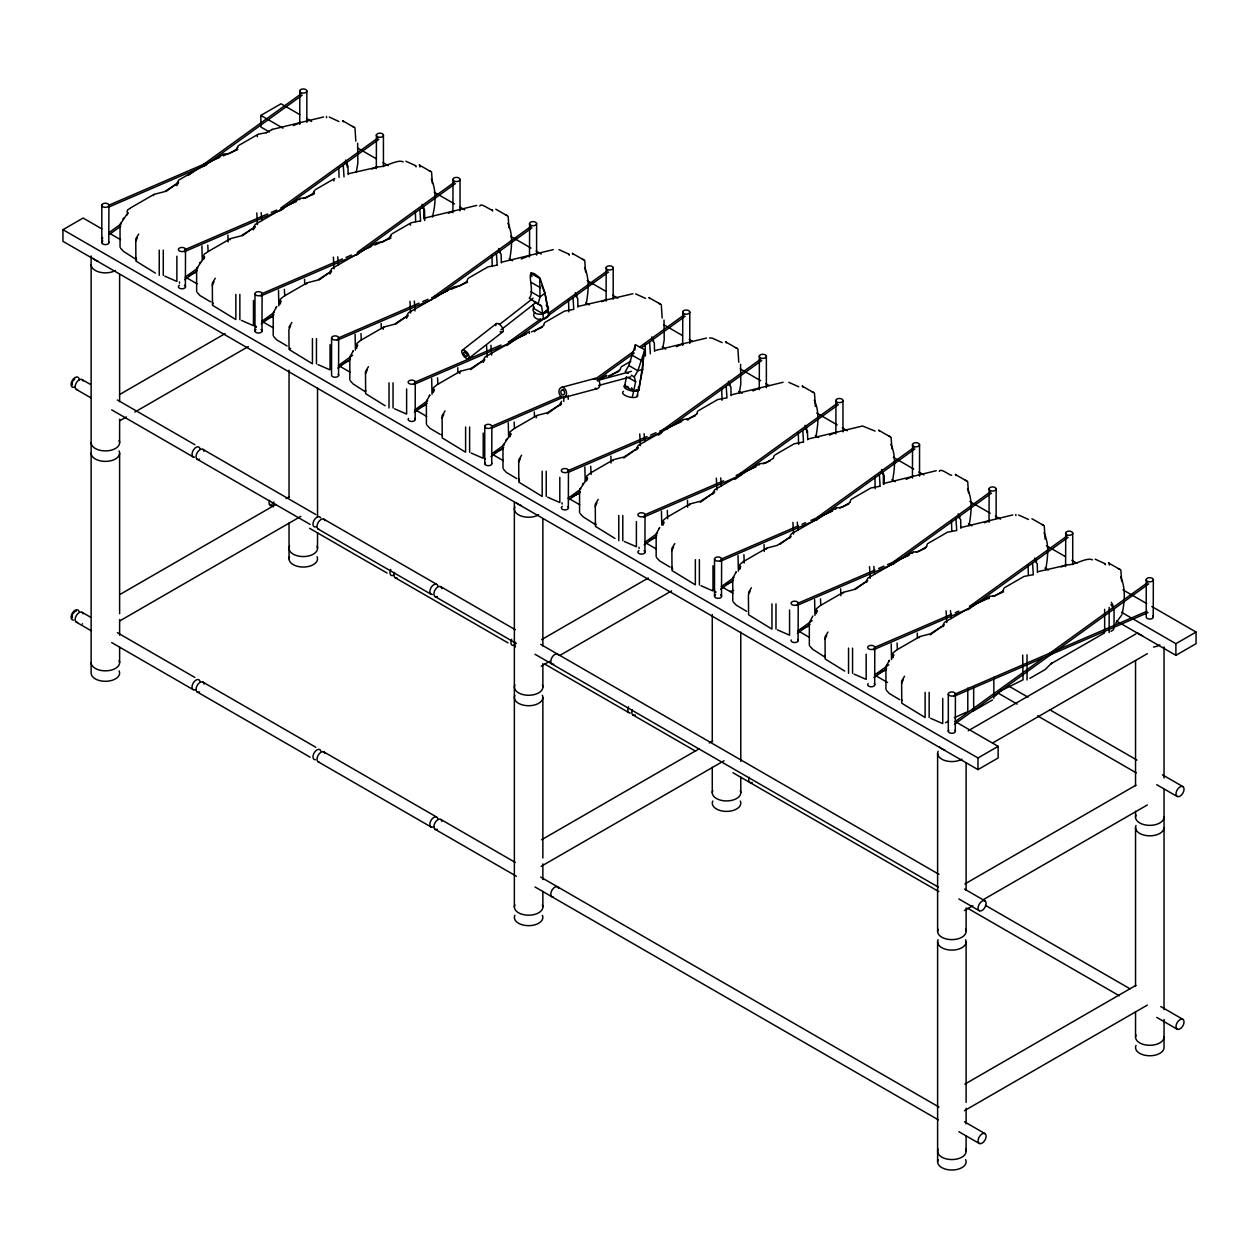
<?xml version="1.0" encoding="UTF-8"?>
<svg xmlns="http://www.w3.org/2000/svg" width="1259" height="1259" viewBox="0 0 1259 1259"><rect width="100%" height="100%" fill="white"/><g stroke="black" fill="none" stroke-linecap="round" stroke-linejoin="round"><path stroke-width="1.5" d="M639.005 390.007L644.797 349.829L635.433 344.698L628.808 365.535L625.251 371.704L628.272 373.435M541.779 285.478L544.958 293.127L547.775 309.887L542.818 313.759L541.512 306.031L529.236 298.226C536.57 290.908 521.399 261.258 540.095 278.223L544.958 293.127L548.247 309.856M530.731 273.25L539.765 278.475L540.001 296.998L538.285 303.45M637.085 396.27L642.719 369.454L643.302 358.972M176.874 256.238L176.874 281.434L164.787 276.162M253.452 300.46L253.452 325.656L241.382 320.384M330.047 344.667L330.047 369.878L317.96 364.606M406.626 388.889L406.626 414.085L394.555 408.829M483.22 433.112L483.22 458.307L471.134 453.035M559.814 477.318L559.814 502.53L547.728 497.258M636.393 521.541L636.393 546.736L624.322 541.48M712.987 565.763L712.987 590.959L700.901 585.687M789.566 609.97L789.566 635.181L777.495 629.909M866.161 654.192L866.161 679.404L854.074 674.132M942.739 698.415L942.739 723.61L930.669 718.338M529.236 333.415L529.331 332.313M988.771 598.717L989.543 596.341L944.565 622.308L942.897 625.204M383.129 329.323L383.507 327.403M459.724 373.545L460.086 371.625M536.303 417.768L536.68 415.848M257.261 136.696L257.355 135.594M333.84 180.918L333.95 179.817M410.434 225.141L410.528 224.023M993.839 698.273L993.839 677.248M237.384 148.169L238.077 146.06M313.963 192.391L314.656 190.282M390.558 236.613L391.25 234.504M467.136 280.82L467.844 278.727M543.731 325.042L544.423 322.933M620.309 369.265L621.017 367.156M696.904 413.487L697.596 411.378M773.498 457.694L774.191 455.585M850.077 501.916L850.785 499.807M926.671 546.138L927.364 544.03M1003.25 590.345L1003.958 588.252M288.925 327.309L291.868 322.509M748.444 592.627L751.387 587.811M135.689 241.272L137.42 237.542M212.283 285.494L213.999 281.764M365.456 373.923L367.172 370.193M442.051 418.145L443.766 414.416M518.629 462.352L520.345 458.622M595.224 506.574L596.939 502.845M671.802 550.797L673.534 547.067M824.991 639.226L826.707 635.496M901.57 683.448L903.285 679.718M120.046 226.195L120.046 247.22M196.624 270.417L196.624 291.443M273.219 314.64L273.219 335.665M349.813 358.846L349.813 379.888M426.392 403.069L426.392 424.094M502.986 447.291L502.986 468.317M579.565 491.498L579.565 512.539M634.866 350.096L635.433 344.698M656.159 535.72L656.159 556.746M732.754 579.943L732.754 600.968M809.332 624.165L809.332 645.19M885.927 668.372L885.927 689.397M119.998 225.471L120.77 223.205M196.577 269.694L197.364 267.427M885.88 667.648L886.651 665.381M177.015 183.027L178.684 180.131L223.661 154.165L222.969 155.439M176.748 185.624L178.416 182.697M253.594 227.25L255.278 224.354L300.24 198.387L299.563 199.662M253.327 229.846L255.01 226.919M330.188 271.456L331.857 268.576L376.834 242.609L376.158 243.884M329.921 274.069L331.589 271.141M406.783 315.679L408.451 312.783L453.004 287.288M406.515 318.275L408.184 315.364M483.362 359.901L485.03 357.005L529.583 331.51M483.094 362.498L484.762 359.57M559.956 404.108L561.624 401.228M636.535 448.33L638.203 445.434L683.181 419.467L682.504 420.742M713.129 492.552L714.797 489.657L759.775 463.69L759.083 464.964M789.723 536.759L791.392 533.879L836.354 507.912L835.677 509.187M866.302 580.981L867.97 578.086L912.948 552.134L912.271 553.409M127.222 214.896L128.025 212.645L120.187 224.291M203.816 259.118L204.603 256.867L196.782 268.497M280.395 303.34L281.198 301.074M433.568 391.769L434.371 389.519M510.163 435.992L510.965 433.726L503.128 445.371L503.71 444.301M586.757 480.214L587.544 477.948L579.722 489.594L580.305 488.508M663.336 524.421L664.138 522.17M739.93 568.643L740.717 566.393M816.509 612.865L817.311 610.599M893.103 657.072L893.89 654.822M356.344 171.869L357.855 163.04L357.65 143.227M509.517 260.298C511.705 248.149 513.326 234.819 507.944 223.268M586.096 304.521C588.299 292.371 589.904 279.026 584.538 267.49M662.69 348.743L664.217 339.899L664.012 320.085M739.285 392.965L740.796 384.121L740.591 364.307M815.863 437.172C818.067 425.023 819.672 411.693 814.305 400.142M892.458 481.394C894.645 469.229 896.266 455.9 890.884 444.364M969.037 525.617C971.24 513.452 972.845 500.122 967.479 488.571M1045.631 569.823C1047.818 557.674 1049.439 544.344 1044.057 532.793M1122.21 614.046C1124.413 601.896 1126.034 588.551 1120.652 577.015M126.923 211.953L127.726 209.781L129.913 208.506M203.502 256.159L204.304 254.003L206.507 252.729M713.412 589.747L712.909 589.857M626.557 376.567L624.637 385.994L633.718 390.998L638.533 389.912L633.67 391.219L635.606 381.776L634.3 376.929L637.857 370.76L644.797 349.829M101.806 205.296L101.932 204.761A3.557 2.062 0 0 1 104.45 203.313L105.363 203.234A3.557 2.062 0 0 1 108.919 205.296L108.793 243.066A3.557 2.062 0 0 1 106.291 244.514L105.363 244.592A3.557 2.062 0 0 1 101.806 242.531L101.806 205.296A3.557 2.062 0 0 0 105.363 207.342L106.291 207.279A3.557 2.062 0 0 0 108.793 205.831L108.919 205.296M101.806 242.531L101.932 241.996A3.557 2.062 0 0 1 102.845 241.083M185.514 249.518L185.388 250.037A3.557 2.062 0 0 1 182.87 251.501L181.957 251.564A3.557 2.062 0 0 1 178.4 249.518L178.51 248.983A3.557 2.062 0 0 1 181.028 247.535L181.957 247.456A3.557 2.062 0 0 1 185.514 249.518L185.388 287.272A3.557 2.062 0 0 1 182.87 288.736L181.957 288.799A3.557 2.062 0 0 1 178.4 286.753L178.51 286.218A3.557 2.062 0 0 1 179.439 285.289M299.721 124.342L299.847 90.491A3.557 2.062 0 0 1 302.365 89.043L303.277 88.98A3.557 2.062 0 0 1 306.834 91.026L306.834 122.391M254.979 293.725L255.105 293.205A3.557 2.062 0 0 1 257.623 291.742L258.536 291.679A3.557 2.062 0 0 1 262.092 293.725L261.982 331.495A3.557 2.062 0 0 1 259.464 332.943L258.536 333.021A3.557 2.062 0 0 1 254.979 330.96L254.979 293.725A3.557 2.062 0 0 0 258.536 295.786L259.464 295.708A3.557 2.062 0 0 0 261.982 294.26L262.092 293.725M306.834 91.026L306.724 91.561A3.557 2.062 0 0 1 304.206 93.009L303.277 93.087A3.557 2.062 0 0 1 299.721 91.026M254.979 330.96L255.105 330.44A3.557 2.062 0 0 1 256.018 329.512M376.315 168.564L376.441 134.713A3.557 2.062 0 0 1 378.959 133.265L379.872 133.186A3.557 2.062 0 0 1 383.428 135.248L383.428 166.597M331.573 337.947L331.699 337.412A3.557 2.062 0 0 1 334.202 335.964L335.13 335.885A3.557 2.062 0 0 1 338.687 337.947L338.561 375.717A3.557 2.062 0 0 1 336.043 377.165L335.13 377.244A3.557 2.062 0 0 1 331.573 375.182L331.573 337.947A3.557 2.062 0 0 0 335.13 340.009L336.043 339.93A3.557 2.062 0 0 0 338.561 338.482L338.687 337.947M383.428 135.248L383.303 135.783A3.557 2.062 0 0 1 380.8 137.231L379.872 137.294A3.557 2.062 0 0 1 376.315 135.248M452.91 212.771L453.02 178.935A3.557 2.062 0 0 1 455.538 177.472L456.466 177.409A3.557 2.062 0 0 1 460.023 179.455L460.023 210.82M460.023 179.455L459.897 179.99A3.557 2.062 0 0 1 457.379 181.453L456.466 181.516A3.557 2.062 0 0 1 452.91 179.455M415.281 382.169L415.155 382.689A3.557 2.062 0 0 1 412.637 384.152L411.724 384.215A3.557 2.062 0 0 1 408.152 382.169L408.278 381.634A3.557 2.062 0 0 1 410.796 380.187L411.724 380.108A3.557 2.062 0 0 1 415.281 382.169L415.155 419.939A3.557 2.062 0 0 1 412.637 421.387L411.724 421.45A3.557 2.062 0 0 1 408.152 419.404L408.278 418.869A3.557 2.062 0 0 1 408.64 418.381M529.488 256.993L529.614 223.142A3.557 2.062 0 0 1 532.132 221.694L533.045 221.631A3.557 2.062 0 0 1 536.602 223.677L536.602 255.042M484.746 426.376L484.872 425.857A3.557 2.062 0 0 1 487.39 424.393L488.303 424.33A3.557 2.062 0 0 1 491.86 426.376L491.734 464.146A3.557 2.062 0 0 1 489.232 465.61L488.303 465.673A3.557 2.062 0 0 1 484.746 463.627L484.746 426.376A3.557 2.062 0 0 0 488.303 428.438L489.232 428.359A3.557 2.062 0 0 0 491.734 426.911L491.86 426.376M536.602 223.677L536.491 224.212A3.557 2.062 0 0 1 533.973 225.66L533.045 225.739A3.557 2.062 0 0 1 529.488 223.677M484.746 463.627L484.872 463.092A3.557 2.062 0 0 1 485.219 462.588M606.083 301.216L606.193 267.364A3.557 2.062 0 0 1 608.711 265.917L609.639 265.838A3.557 2.062 0 0 1 613.196 267.899L613.196 299.249M613.196 267.899L613.07 268.435A3.557 2.062 0 0 1 610.552 269.882L609.639 269.945A3.557 2.062 0 0 1 606.083 267.899M568.454 470.598L568.328 471.134A3.557 2.062 0 0 1 565.81 472.581L564.898 472.66A3.557 2.062 0 0 1 561.341 470.598L561.451 470.063A3.557 2.062 0 0 1 563.969 468.616L564.898 468.553A3.557 2.062 0 0 1 568.454 470.598L568.328 508.368A3.557 2.062 0 0 1 565.81 509.816L564.898 509.895A3.557 2.062 0 0 1 561.341 507.833L561.451 507.298A3.557 2.062 0 0 1 562.38 506.386M682.661 345.438L682.787 311.587A3.557 2.062 0 0 1 685.305 310.123L686.218 310.06A3.557 2.062 0 0 1 689.775 312.122L689.775 343.471M689.775 312.122L689.664 312.641A3.557 2.062 0 0 1 687.146 314.105L686.218 314.168A3.557 2.062 0 0 1 682.661 312.122M645.033 514.821L644.923 515.356A3.557 2.062 0 0 1 642.405 516.804L641.476 516.867A3.557 2.062 0 0 1 637.92 514.821L638.045 514.286A3.557 2.062 0 0 1 640.563 512.838L641.476 512.759A3.557 2.062 0 0 1 645.033 514.821L644.923 552.591A3.557 2.062 0 0 1 642.405 554.039L641.476 554.102A3.557 2.062 0 0 1 637.92 552.056L638.045 551.521A3.557 2.062 0 0 1 638.958 550.608M759.256 389.645L759.382 355.793A3.557 2.062 0 0 1 761.884 354.346L762.812 354.283A3.557 2.062 0 0 1 766.369 356.328L766.369 387.693M714.514 559.043L714.64 558.508A3.557 2.062 0 0 1 717.142 557.045L718.071 556.982A3.557 2.062 0 0 1 721.627 559.043L721.501 596.797A3.557 2.062 0 0 1 718.983 598.261L718.071 598.324A3.557 2.062 0 0 1 714.514 596.278L714.514 559.043A3.557 2.062 0 0 0 718.071 561.089L718.983 561.026A3.557 2.062 0 0 0 721.501 559.563L721.627 559.043M766.369 356.328L766.243 356.864A3.557 2.062 0 0 1 763.741 358.311L762.812 358.39A3.557 2.062 0 0 1 759.256 356.328M714.514 596.278L714.64 595.743A3.557 2.062 0 0 1 715.553 594.815M835.85 433.867L835.96 400.016A3.557 2.062 0 0 1 838.478 398.568L839.407 398.489A3.557 2.062 0 0 1 842.963 400.551L842.963 431.9M842.963 400.551L842.838 401.086A3.557 2.062 0 0 1 840.32 402.534L839.407 402.597A3.557 2.062 0 0 1 835.85 400.551M798.222 603.25L798.096 603.785A3.557 2.062 0 0 1 795.578 605.233L794.649 605.311A3.557 2.062 0 0 1 791.093 603.25L791.219 602.715A3.557 2.062 0 0 1 793.737 601.267L794.649 601.204A3.557 2.062 0 0 1 798.222 603.25L798.096 641.02A3.557 2.062 0 0 1 795.578 642.468L794.649 642.546A3.557 2.062 0 0 1 791.093 640.485L791.219 639.965M912.429 478.09L912.555 444.238A3.557 2.062 0 0 1 915.073 442.79L915.985 442.712A3.557 2.062 0 0 1 919.542 444.773L919.542 476.122M919.542 444.773L919.432 445.293A3.557 2.062 0 0 1 916.914 446.756L915.985 446.819A3.557 2.062 0 0 1 912.429 444.773M874.8 647.472L874.675 648.007A3.557 2.062 0 0 1 872.172 649.455L871.244 649.518A3.557 2.062 0 0 1 867.687 647.472L867.813 646.937A3.557 2.062 0 0 1 870.331 645.489L871.244 645.411A3.557 2.062 0 0 1 874.8 647.472L874.675 685.242A3.557 2.062 0 0 1 872.172 686.69L871.244 686.769A3.557 2.062 0 0 1 867.687 684.707L867.813 684.172A3.557 2.062 0 0 1 868.159 683.684M989.023 522.296L989.133 488.461A3.557 2.062 0 0 1 991.651 486.997L992.58 486.934A3.557 2.062 0 0 1 996.137 488.98L996.137 518.378M948.31 694.024L948.42 693.489A3.557 2.062 0 0 1 950.938 692.025L951.867 691.962A3.557 2.062 0 0 1 955.424 694.024L955.298 731.778A3.557 2.062 0 0 1 952.78 733.242L951.867 733.305A3.557 2.062 0 0 1 948.31 731.259L948.31 694.024A3.557 2.062 0 0 0 951.867 696.07L952.78 696.007A3.557 2.062 0 0 0 955.298 694.543L955.424 694.024M996.137 488.98L996.011 489.515A3.557 2.062 0 0 1 993.493 490.963L992.58 491.041A3.557 2.062 0 0 1 989.023 488.98M948.31 731.259L948.42 730.724A3.557 2.062 0 0 1 948.782 730.22M1065.602 566.519L1065.728 532.667A3.557 2.062 0 0 1 1068.246 531.219L1069.159 531.156A3.557 2.062 0 0 1 1072.715 533.202L1072.715 564.567M1072.715 533.202L1072.605 533.737A3.557 2.062 0 0 1 1070.087 535.185L1069.159 535.264A3.557 2.062 0 0 1 1065.602 533.202M1146.225 579.754L1146.351 579.219A3.557 2.062 0 0 1 1148.869 577.771L1149.782 577.692A3.557 2.062 0 0 1 1153.338 579.754L1153.213 617.524A3.557 2.062 0 0 1 1150.71 618.972L1149.782 619.035A3.557 2.062 0 0 1 1146.225 616.989L1146.225 579.754A3.557 2.062 0 0 0 1149.782 581.8L1150.71 581.737A3.557 2.062 0 0 0 1153.213 580.273L1153.338 579.754M632.27 397.356L633.718 390.998L631.609 387.835M163.277 250.148L163.277 275.359M239.855 294.37L239.855 319.581M316.45 338.592L316.45 363.788M393.044 382.815L393.044 408.01M469.623 427.021L469.623 452.233M546.217 471.244L546.217 496.439M622.796 515.466L622.796 540.662M699.39 559.673L699.39 584.884M775.985 603.895L775.985 629.091M852.563 648.117L852.563 673.313M929.158 692.34L929.158 717.536M159.248 250.148L159.248 275.343M235.842 294.37L235.842 319.566L212.472 305.26L212.33 283.102L215.273 278.286M312.437 338.592L312.437 363.788L289.066 349.483L288.862 329.701L290.593 325.971M389.015 382.799L389.015 408.01M465.61 427.021L465.61 452.217L442.239 437.912L442.098 415.753L445.041 410.938M542.188 471.244L542.188 496.439L518.834 482.134L518.692 459.96L521.619 455.16M618.783 515.45L618.783 540.662M695.361 559.673L695.361 584.868L672.007 570.563L671.865 548.405L674.793 543.589M771.956 603.895L771.956 629.091L748.601 614.785L748.397 595.003L750.112 591.289M848.55 648.102L848.55 673.313M925.129 692.324L925.129 717.52L901.774 703.214L901.633 681.056L904.56 676.24M1104.647 632.569L1104.647 609.293M534.666 331.778L534.918 330.975M611.26 376L611.512 375.182M687.855 420.207L688.091 419.404M967.793 711.335L967.793 688.059M605.909 376.535L606.602 375.261L599.064 379.604M973.663 710.58L973.663 687.32M153.456 195.57L153.74 194.752M230.051 239.792L230.334 238.974M306.645 284.015L306.913 283.196M612.991 460.888L613.275 460.07M689.586 505.095L689.853 504.277M766.164 549.317L766.448 548.499M842.759 593.54L843.026 592.721M919.338 637.746L919.621 636.928M237.558 147.02L236.031 150.34L236.55 149.365M314.136 191.242L312.61 194.547L313.129 193.587M390.731 235.464L389.204 238.769L389.723 237.794M123.004 219.082L123.539 218.075M199.583 263.304L200.134 262.281M273.943 311.65L273.376 312.72L276.728 306.504L276.177 307.511M350.537 355.856L349.955 356.942L353.307 350.726L352.772 351.733M427.131 400.079L426.549 401.165L429.901 394.933L429.35 395.955M505.945 440.162L506.48 439.155M582.524 484.385L583.074 483.377M656.883 532.73L656.317 533.816L659.653 527.6L659.118 528.607M733.478 576.952L732.895 578.023L736.247 571.806L735.712 572.829M888.885 661.258L889.421 660.251L886.068 666.467M809.49 622.245L812.842 616.029M432.356 217.146C435.551 204.934 436.684 190.912 431.365 179.061M925.318 548.294L925.837 547.319M1001.896 592.517L1002.432 591.541M357.194 346.367L357.776 345.296M559.877 405.555L561.357 403.793M636.472 449.778L637.951 448.015M713.05 493.984L714.53 492.222M789.645 538.207L791.124 536.444M866.223 582.429L867.703 580.667M942.818 626.636L944.297 624.873M1115.757 623.205L1121.643 615.1M1027.029 679.986L1027.029 654.79M1109.148 632.585L1109.148 607.389M995.051 696.101L1001.597 690.184L1000.905 690.798L1023.032 679.813L1022.686 655.073M138.679 234.064L135.752 238.88L135.893 261.038L155.424 273.14M368.446 366.715L365.503 371.531L365.661 393.689L385.175 405.791M598.214 499.367L595.271 504.182L595.413 526.341L614.943 538.443M827.981 632.034L825.038 636.834L825.18 659.008L844.71 671.094M462.399 350.144L496.424 323.563M499.414 324.539L533.076 298.257M544.958 293.127L540.001 296.998L530.968 291.773M501.035 329.779L536.24 302.286M468.553 358.595A5.241 2.455 52 0 0 465.814 351.214A5.241 2.455 52 0 0 462.069 353.291A5.241 2.455 52 0 0 468.553 358.595L502.577 332.014M547.744 309.714L542.786 313.585L543.479 318.889M108.557 232.962L121.289 223.756M165.858 191.573L178.589 182.366M188.142 175.473L197.679 168.58M202.463 165.134L301.137 93.843M109.612 234.284L120.754 226.242M203.533 166.456L302.207 95.18M185.136 277.169L197.868 267.978M242.436 235.795L255.168 226.589M280.631 208.191L377.731 138.065M184.617 279.655L197.348 270.449M280.112 210.678L378.802 139.387M261.73 321.391L274.462 312.201M319.031 280.002L330.173 271.96M357.226 252.414L454.31 182.287M261.211 323.878L273.943 314.671M356.706 254.885L455.38 183.609M338.309 365.614L352.646 355.258M395.609 324.224L406.751 316.182M433.82 296.636L530.905 226.494M337.79 368.084L350.521 358.894M434.874 297.958L531.975 227.832M414.903 409.836L427.635 400.63M470.614 369.595L483.346 360.389M510.399 340.843L540.646 318.999M548.609 313.255L607.499 270.716M414.384 412.307L427.116 403.116M506.7 345.627L608.553 272.038M491.498 454.043L504.229 444.852M547.193 413.802L561.53 403.462M594.956 379.321L633.151 351.717M639.509 347.122L684.078 314.939M490.963 456.529L503.694 447.323M597.6 379.494L634.221 353.055M642.169 347.311L685.148 316.261M568.077 498.265L580.808 489.074M623.787 458.024L638.108 447.685M663.572 429.288L760.672 359.145M569.147 499.587L580.289 491.545M658.284 435.205L661.463 432.907M666.231 429.461L761.742 360.483M644.671 542.487L657.403 533.281M700.382 502.247L714.703 491.891M740.166 473.494L837.251 403.368M644.152 544.958L656.883 535.767M734.863 479.427L838.321 404.706M721.25 586.694L733.997 577.503M780.155 544.156L789.692 537.263M816.761 517.717L913.845 447.59M720.73 589.181L733.462 579.974M816.225 520.203L914.915 448.912M797.844 630.916L812.165 620.577M855.144 589.527L866.286 581.485M893.339 561.939L990.44 491.813M797.325 633.403L810.056 624.196M892.82 564.41L991.494 493.135M874.438 675.139L888.76 664.783M930.133 634.898L942.881 625.692M969.934 606.161L1067.018 536.019M873.903 677.61L886.635 668.419M967.809 609.781L1068.088 537.357M955.046 721.675L1042.594 658.441M1048.952 653.846L1147.641 582.571M954.527 724.161L1148.712 583.893M175.804 184.381L164.425 191.683L154.763 194.169M252.398 228.587L241.004 235.905L231.341 238.392M328.992 272.81L317.598 280.112L307.936 282.598M405.571 317.032L394.177 324.334L384.53 326.821M482.166 361.254L470.772 368.557L461.109 371.043M558.744 405.461L547.366 412.763L537.703 415.25M635.339 449.683L623.945 456.986L614.282 459.472M711.933 493.906L700.539 501.208L690.876 503.694M788.512 538.112L777.118 545.415L767.471 547.917M865.106 582.335L853.712 589.637L844.049 592.123M941.685 626.557L930.307 633.859L920.644 636.346M237.384 148.641L229.468 153.551L224.196 154.07M313.979 192.863L306.063 197.757L300.791 198.292M390.558 237.085L382.657 241.98L377.385 242.515M467.152 281.308L459.236 286.202L453.964 286.737M543.731 325.514L535.311 330.503M620.325 369.737L611.905 374.726M696.919 413.959L688.484 418.932M773.498 458.166L765.598 463.076L760.326 463.595M850.093 502.388L842.177 507.283L836.905 507.818M926.671 546.611L918.771 551.505L913.499 552.04M1003.266 590.833L995.35 595.727L990.078 596.247M945.556 722.776L948.452 720.998M955.612 721.785L998.135 746.335L998.135 757.965L977.975 769.595L62.95 241.319L62.95 229.673L83.11 218.043L101.806 228.839M269.379 131.959L260.865 127.049L260.865 115.419L281.025 103.773L299.736 114.569M130.495 207.955L154.18 194.279M238.911 145.367L258.126 134.272M207.074 252.178L230.775 238.502M315.49 189.59L334.721 178.479M283.668 296.384L307.353 282.708M392.084 233.796L411.3 222.701M120.077 394.256L225.078 333.635M119.621 420.852L126.388 416.934M134.855 412.055L248.338 346.54M360.263 340.607L383.948 326.931M468.663 278.019L487.894 266.924L496.534 265.24M436.842 384.829L460.542 371.153M545.257 322.241L564.488 311.13L573.113 309.462M120.077 594.405L275.894 504.45M286.045 498.58L289.444 496.628M119.621 621.002L300.838 516.363M513.436 429.036L537.121 415.36M621.852 366.448L630.806 361.27M590.015 473.258L613.715 459.582M698.43 410.67L717.661 399.575L726.286 397.907M571.665 497.321L580.131 492.426M666.609 517.48L690.294 503.805M775.025 454.892L794.24 443.782L802.88 442.114M541.622 639.603L648.322 577.991M541.165 666.184L549.632 661.305M559.799 655.435L671.582 590.896M743.203 561.703L766.888 548.011M851.603 499.099L870.835 488.004L879.474 486.336M819.782 605.909L843.483 592.234M928.198 543.321L947.429 532.227L956.053 530.558M541.622 839.737L699.138 748.806M709.305 742.936L712.688 740.984M896.377 650.132L920.061 636.456M1004.792 587.544L1024.008 576.449L1032.648 574.765M541.165 866.334L724.082 760.735M973.223 711.067L992.517 699.925M1029.878 678.349L1045.206 669.505L1051.627 663.163L1050.887 663.823L1104.3 633.025M968.265 730.724L1135.933 633.922M993.209 742.653L1147.342 653.673M62.95 229.673L977.975 757.965L998.135 746.335M1121.47 612.267L1175.89 643.695L1196.05 632.065L1196.05 643.695L1175.89 655.325L1116.371 620.97M964.882 883.96L1135.933 785.191M964.425 910.556L972.892 905.662M983.059 899.792L1147.342 804.942M964.882 1084.109L1135.933 985.341M964.425 1110.69L1147.342 1005.091M266.153 132.73L272.306 129.425M967.4 711.807L954.369 717.693M108.526 205.343L205.453 163.528M210.835 161.215L219.806 157.344M223.394 155.786L237.746 149.601M293.394 125.601L300.571 122.501M109.423 206.775L206.334 164.96M185.12 249.565L267.679 213.951M271.267 212.393L276.65 210.08M287.414 205.422L296.4 201.55M303.576 198.466L314.341 193.807M371.767 169.036L377.165 166.707M184.207 251.769L282.929 209.183M261.699 293.772L342.464 258.929M346.052 257.387L351.45 255.058M364.008 249.644L371.185 246.544M374.773 245.001L390.935 238.03M448.361 213.259L453.744 210.93M260.802 295.975L357.713 254.176M338.293 337.994L419.058 303.151M422.646 301.609L428.029 299.28M431.617 297.738L436.999 295.409M440.603 293.866L447.779 290.766M451.367 289.224L467.514 282.252M521.368 259.024L530.338 255.152M337.396 340.198L432.514 299.17M414.888 382.217L501.035 345.045M508.211 341.944L513.593 339.631M517.181 338.089L526.152 334.217M531.534 331.888L542.314 327.246M601.534 301.688L606.917 299.374M413.975 384.42L509.092 343.377M491.466 426.423L561.467 396.239M597.364 380.753L604.54 377.653M608.128 376.111L618.893 371.452M676.335 346.681L683.511 343.581M492.363 427.855L565.952 396.113M568.061 470.646L647.032 436.574M650.62 435.032L656.002 432.703M659.59 431.16L681.135 421.875M686.517 419.546L695.487 415.675M752.913 390.904L760.106 387.803M568.942 472.078L662.281 431.821M644.639 514.868L723.61 480.796M736.185 475.383L755.919 466.869M763.096 463.768L770.272 460.668M829.508 435.126L836.684 432.026M643.742 517.071L740.654 475.257M721.234 559.09L798.411 525.79M801.999 524.248L805.587 522.69M810.969 520.376L818.145 517.276M821.734 515.734L832.514 511.075M839.69 507.991L848.66 504.119M906.102 479.333L913.279 476.232M720.321 561.294L817.248 519.479M797.828 603.297L874.989 570.012M878.593 568.454L883.975 566.141M887.564 564.583L909.092 555.298M916.269 552.197L925.255 548.326M984.475 522.784L989.857 520.455M796.916 605.5L893.843 563.702M874.407 647.519L951.584 614.219M955.172 612.677L958.76 611.134M969.524 606.492L989.275 597.962M992.863 596.42L1003.628 591.777M1061.069 566.991L1066.452 564.677M873.51 649.723L970.421 607.908M955.03 694.071L1147.075 611.213M954.117 696.274L1147.956 612.645M188.488 275.516L196.357 272.259M265.067 319.739L272.935 316.481M341.661 363.945L349.53 360.688M418.256 408.168L426.109 404.91M494.834 452.39L502.703 449.133M573.002 495.952L579.297 493.339M649.581 540.174L655.876 537.562M726.175 584.381L732.47 581.784M801.196 629.248L809.049 625.991M877.775 673.471L885.644 670.213M1110.926 631.326L1113.208 630.019L1114.042 627.832L1114.042 609.214L1110.926 604.65M283.086 296.951L280.301 299.217L280.096 304.111M359.681 341.173L356.879 343.439L356.675 348.318M436.259 385.38L433.474 387.662L433.269 392.54M512.854 429.602L510.068 431.868L509.864 436.763M589.448 473.825L586.647 476.091L586.442 480.985M666.027 518.031L663.241 520.313L663.037 525.192M742.621 562.254L739.82 564.52L739.615 569.414M819.2 606.476L816.414 608.742L816.21 613.637M895.794 650.683L893.009 652.965L892.804 657.843M561.719 387.347L595.082 378.408M597.348 380.501L631.467 371.358M642.719 369.454L637.857 370.76L628.808 365.535M598.607 385.459L630.838 376.834M563.764 397.592A5.241 3.698 75 0 0 565.417 389.487A5.241 3.698 75 0 0 559.043 390.337A5.241 3.698 75 0 0 563.764 397.592L597.128 388.653M633.718 390.998L638.581 389.692M271.661 129.567L323.547 116.977M348.255 173.789L378.849 166.786C385.883 167.101 397.718 158.917 403.179 161.876M424.834 218.012L476.72 205.406M501.428 262.218L553.315 249.628M578.023 306.441L632.899 293.772M654.601 350.663L706.488 338.057M731.196 394.87L783.082 382.28M807.774 439.092L862.525 426.014L875.068 431.082M884.369 483.314L936.255 470.709M960.963 527.537L1012.834 514.931M1037.542 571.743L1068.136 564.756C1075.17 565.055 1087.005 556.871 1092.466 559.846M102.467 237.495L102.609 238.722M485.392 458.591L485.219 459.409M561.986 502.797L562.128 504.041M342.621 120.77L354.959 127.804L355.825 141.15M419.2 164.976L431.554 172.027L432.419 183.499M495.794 209.199L508.132 216.249L508.998 227.722M572.373 253.421L584.727 260.456L585.592 271.944M648.967 297.628L661.305 304.678L662.171 318.023M725.562 341.85L737.9 348.9L738.765 362.23M802.14 386.072L814.494 393.107L815.36 406.452M878.735 430.295L891.073 437.329L891.939 448.818M955.313 474.501L967.667 481.552L968.533 493.024M1031.908 518.724L1044.246 525.758L1045.112 539.104M1108.502 562.946L1120.84 569.981L1121.706 581.469M338.954 121.556L329.276 117.024M415.533 165.779L416.115 166.833M492.127 210.001L492.71 211.04M568.706 254.208L569.288 255.262M951.647 475.304C949.805 475.603 940.205 467.404 939.293 471.401M1104.835 563.733L1105.418 564.787M258.74 134.131L266.766 132.588M411.929 222.575L419.939 221.033M683.731 419.389L689.003 418.854M624.669 385.773L628.147 386.812M562.616 389.944L563.576 390.432M352.599 126.53L353.936 127.033M429.193 170.752L430.531 171.24M505.772 214.959L507.109 215.462M582.366 259.181L583.704 259.684M658.961 303.403L660.283 303.891M735.539 347.626L736.877 348.113M812.134 391.832L813.471 392.336M888.712 436.055L890.05 436.558M965.307 480.277L966.644 480.765M1041.885 524.484L1043.223 524.987M1118.48 568.706L1119.818 569.21M464.602 352.237L465.468 352.677A2.565 1.196 52 0 1 467.089 356.281A2.565 1.196 52 0 1 464.004 354.33A2.565 1.196 52 0 1 464.996 352.378L465.547 352.725M405.854 161.246L415.8 165.732M492.379 209.954C489.546 210.096 480.781 202.148 479.773 206.098M559.043 249.675L568.974 254.161M635.622 293.898L645.552 298.383M722.147 342.605L712.216 338.12L709.494 337.979M788.795 382.343L798.741 386.812M1018.562 514.994L1028.493 519.463M1095.157 559.201L1105.087 563.686M306.535 118.503L311.634 121.446M357.556 147.964L376.268 158.76M383.066 162.694L388.181 165.637M434.103 192.155L454.499 203.927M459.614 206.885L464.713 209.828M510.635 236.33L531.046 248.117M536.145 251.06L541.244 254.019M587.166 280.521L605.878 291.333M612.677 295.251L617.776 298.194M663.698 324.712L682.409 335.508M689.208 339.442L692.623 341.409M740.245 368.903L760.641 380.69M765.755 383.633L769.155 385.6M816.776 413.094L837.188 424.865M842.287 427.808L847.386 430.767M893.308 457.269L913.719 469.056M918.818 471.999L923.917 474.942M969.839 501.46L990.251 513.247M995.35 516.19L1000.464 519.133M1046.386 545.651L1065.083 556.447M1071.897 560.381L1076.996 563.324M1122.918 589.841L1146.729 603.58M1151.828 606.523L1196.05 632.065M260.865 115.419L282.976 128.182M509.187 258.772L512.586 260.739M585.718 302.963L589.118 304.93M662.25 347.154L665.665 349.121M738.797 391.344L742.196 393.296M815.328 435.52L818.728 437.487M891.86 479.71L895.259 481.678M968.391 523.901L971.806 525.869M1044.939 568.092L1048.338 570.044M531.408 282.488L540.457 287.713M632.522 355.431L641.571 360.641M533.989 301.688L541.512 306.031M631.278 375.182L634.3 376.929M628.068 377.432L635.606 381.776M1009.23 686.344L1027.958 697.156M1050.085 709.934L1136.908 760.058M1162.435 774.804L1182.862 786.592A5.697 3.289 -60 0 1 1181.052 795.42A5.697 3.289 -60 0 1 1176.126 792.572A5.697 3.289 -60 0 1 1182.862 786.592M998.418 693.268L1017.146 704.08M1037.573 715.883L1136.31 772.884M1156.738 784.672L1177.165 796.475M110.32 233.749L120.518 239.651M186.851 277.94L197.065 283.826M263.383 322.131L273.596 328.017M339.93 366.322L350.128 372.208M416.461 410.497L426.659 416.399M492.993 454.688L503.207 460.589M569.524 498.879L579.738 504.765M646.072 543.07L656.269 548.955M722.603 587.261L732.801 593.146M799.135 631.436L809.348 637.337M875.666 675.627L887.579 682.504M82.008 379.557L90.443 384.42M117.386 399.984L194.877 444.726M202.935 449.369L315.804 514.538M323.878 519.196L436.731 584.349M440.776 586.678L515.309 629.72M540.725 644.388L938.978 874.328M964.52 889.074L984.947 900.862A5.697 3.289 -60 0 1 983.137 909.69A5.697 3.289 -60 0 1 978.196 906.842A5.697 3.289 -60 0 1 984.947 900.862M985.404 905.315L1130.094 988.85M1160.735 1006.539L1182.862 1019.318A5.697 3.289 -60 0 1 1181.052 1028.147A5.697 3.289 -60 0 1 1176.126 1025.298A5.697 3.289 -60 0 1 1182.862 1019.318M76.311 389.424L91.482 398.19M111.689 409.852L193.209 456.923M197.238 459.252L310.107 524.405M318.165 529.063L431.034 594.232M435.063 596.561L516.395 643.506M535.028 654.271L938.396 887.154M958.823 898.942L979.25 910.729M309.604 528.324L387.095 573.05M395.169 577.708L508.022 642.877M544.722 664.06L628.949 712.688M632.994 715.018L695.676 751.214M732.943 772.727L938.836 891.608M967.778 908.306L1119.282 995.775M1156.738 1017.398L1177.165 1029.201M82.008 612.283L90.443 617.146M117.386 632.71L194.877 677.452M202.935 682.11L315.804 747.264M323.878 751.922L436.731 817.091M440.776 819.404L515.309 862.446M540.725 877.114L938.978 1107.054M964.52 1121.8L984.947 1133.588A5.697 3.289 -60 0 1 983.137 1142.417A5.697 3.289 -60 0 1 978.196 1139.568A5.697 3.289 -60 0 1 984.947 1133.588M76.311 622.166L91.482 630.916M111.689 642.578L193.209 689.649M197.238 691.978L310.107 757.147M318.165 761.789L431.034 826.958M435.063 829.288L516.395 876.233M535.028 886.997L938.396 1119.88M958.823 1131.668L979.25 1143.471M638.942 547.24L639.1 548.468M715.679 592.69L714.892 591.305L715.867 591.872M179.423 281.937L179.565 283.165M256.159 327.387L255.357 325.987L256.332 326.553M899.823 699.752L889.342 693.536L886.509 690.436M746.634 611.323L736.169 605.107L733.336 602.007M670.056 567.101L659.574 560.885L656.742 557.784M516.882 478.656L506.401 472.455L503.569 469.355M440.288 434.449L429.807 428.233L426.99 425.133M287.115 346.005L276.634 339.804L273.801 336.704M210.521 301.798L200.039 295.582L197.222 292.481M1034.347 560.428L1037.243 563.749L1037.463 572.436M957.753 516.221L960.664 519.542L960.869 528.229M881.158 471.999L884.07 475.32L884.274 484.007M804.58 427.777L807.475 431.097L807.696 439.784M727.985 383.57L730.897 386.891L731.101 395.578M651.407 339.348L654.302 342.668L654.523 351.355M574.812 295.125L577.724 298.446L577.928 307.133M498.218 250.919L501.129 254.224L501.334 262.911M421.639 206.696L424.535 210.017L424.755 220.561M345.045 162.474L347.956 165.795L348.161 174.482M289.712 348.051L290.64 348.759M824.614 656.915L812.747 649.329L809.93 646.229M594.846 524.263L582.98 516.678L580.163 513.578M365.079 391.612L353.228 384.026L350.395 380.926M135.311 258.961L123.461 251.359L120.628 248.259M1111.335 602.258L1113.129 605.705M1034.756 558.036L1036.535 561.483M958.162 513.814L959.956 517.26M881.583 469.607L883.362 473.054L883.362 484.211M804.989 425.385L805.965 426.423M728.394 381.162L730.189 384.609M651.816 336.94L653.594 340.386M575.221 292.733L577.015 296.18M498.643 248.511L500.421 251.957M422.048 204.288L423.842 207.735L423.842 218.909M345.47 160.082L347.043 162.301L347.248 167.242M1108.849 562.867L1109.336 565.008M955.66 474.438L956.1 475.509M879.081 430.216L879.522 431.286M802.487 385.994L802.927 387.08M725.908 341.787L726.333 342.857M649.314 297.565L649.754 298.635M572.719 253.342L573.16 254.412M419.546 164.913L420.05 167.054M342.967 120.691L343.392 121.761M672.652 569.147L671.865 567.022M596.058 524.924L595.271 522.8M519.479 480.702L518.692 478.593M213.117 303.828L212.33 301.719M136.539 259.622L135.752 257.497M1032.553 563.166L1033.309 574.828M955.959 518.96L956.73 530.621M879.38 474.737L880.135 486.399M802.786 430.515L803.557 442.177M726.207 386.308L726.962 397.97M649.613 342.086L650.368 353.748M573.018 297.864L573.789 309.525M496.439 253.641L497.195 265.303M419.845 209.435L420.616 221.096M343.266 165.212L344.022 176.874M950.451 610.568L951.174 618.531M873.856 566.361L874.58 574.309M797.277 522.139L798.001 530.102M720.683 477.916L721.407 485.88M644.089 433.71L644.828 441.657M490.916 345.265L491.655 355.085M414.337 301.043L415.061 310.863M337.742 256.836L338.466 264.783M261.148 212.614L261.888 220.577M946.091 610.851L946.737 622.544M869.497 566.629L870.142 578.322M792.918 522.406L793.548 534.099M716.324 478.2L716.969 489.877M639.745 433.977L640.375 445.67M486.556 345.548L487.202 357.226M409.978 301.326L410.607 313.019M333.383 257.104L334.028 268.797M256.805 212.897L257.434 224.574M531.062 272.998L531.896 276.634M897.069 643.097L897.431 649.55M820.49 598.875L820.852 605.343M743.896 554.652L744.258 562.978M667.301 510.446L667.679 518.771M590.723 466.223L591.085 474.549M514.128 422.001L514.49 428.469M437.55 377.794L437.912 384.247M360.955 333.572L361.317 340.04M284.361 289.35L284.739 295.818M207.782 245.143L208.144 251.595M891.215 643.837L891.545 659.606M814.62 599.614L814.966 615.399M738.026 555.408L738.372 571.177M661.447 511.185L661.778 525.097M584.853 466.963L585.199 480.875M508.274 422.756L508.605 436.668M431.68 378.534L432.026 394.303M355.085 334.312L355.431 350.096M278.507 290.089L278.837 305.874M201.912 245.883L202.258 259.795M901.633 699.674L901.822 700.822M825.038 655.451L825.243 656.616M442.098 434.371L442.302 435.52M365.503 390.148L365.708 391.297M806.563 427.604L806.767 432.545M533.108 304.584L533.769 308.549L542.786 313.585L547.775 309.887L548.468 315.206M1028.068 565.086L1028.367 575.284M951.474 520.864L951.773 531.062M874.879 476.642L875.178 488.712M798.3 432.435L798.599 444.49M721.706 388.213L722.005 400.283M645.127 343.99L645.426 356.061M568.533 299.784L568.832 311.839M491.939 255.561L492.238 265.759M415.36 211.339L415.659 221.537M338.765 167.117L339.064 177.33M1015.793 514.443L1015.887 515.623M326.49 116.489L326.585 117.669M917.244 633.025L917.433 638.014M840.666 588.819L840.839 595.664M764.071 544.596L764.244 551.442M687.493 500.374L687.666 507.22M610.898 456.167L611.071 463.013M534.304 411.945L534.493 416.934M457.725 367.722L457.898 372.711M381.131 323.5L381.304 328.489M304.552 279.293L304.725 284.282M227.958 235.071L228.131 241.917M1175.89 643.695L1175.89 655.325M1164.04 646.921L1164.04 777.999M1164.04 789.739L1164.04 1009.655M1164.04 1019.444L1164.04 1047.535A14.258 8.231 0 0 1 1147.925 1055.687A14.258 8.231 0 0 1 1136.011 1045.395M1135.539 660.613L1135.539 785.821M1135.539 811.268L1135.539 817.138M1135.539 827.604L1135.539 986.159M1135.539 1011.606L1135.539 1037.054M977.975 757.965L977.975 769.595M966.109 763.143L966.109 890.318M966.109 907.928L966.109 931.392M966.109 941.874L966.109 1102.396M966.109 1108.266L966.109 1123.925M966.109 1135.665L966.109 1151.324M937.609 753.354L937.609 931.392M937.609 941.874L937.609 1161.805M740.78 632.175L740.78 761.38M740.78 777.039L740.78 792.698M712.279 614.565L712.279 741.803M712.279 767.25L712.279 792.698M568.234 395.578L568.234 399.308M563.796 397.718L563.796 401.448M542.865 518.787L542.865 645.946M542.865 663.556L542.865 687.036M542.865 697.517L542.865 858.024M542.865 863.894L542.865 879.553M542.865 891.309L542.865 906.968M514.364 502.026L514.364 906.968M317.536 387.819L317.536 517.024M317.536 532.683L317.536 548.342M289.035 370.209L289.035 497.447M289.035 522.894L289.035 558.807M119.621 274.415L119.621 401.59M119.621 419.2L119.621 442.68M119.621 453.146L119.621 613.668M119.621 619.538L119.621 635.197M119.621 646.937L119.621 662.612M91.12 255.907L91.12 673.077A14.258 8.231 0 0 0 107.22 681.229A14.258 8.231 0 0 0 119.133 670.953M593.382 379.337A5.241 3.698 75 0 1 599.788 383.035A5.241 3.698 75 0 1 595.145 388.213M638.108 387.52A7.79 2.99 12.9 0 1 631.766 390.935A7.79 2.99 12.9 0 1 624.92 385.081M637.479 394.712A7.79 2.99 12.9 0 1 629.343 397.026A7.79 2.99 12.9 0 1 623.488 391.392M495.794 325.656A5.241 2.455 52 0 1 498.863 323.956A5.241 2.455 52 0 1 503.207 329.937A5.241 2.455 52 0 1 500.138 331.636M546.201 305.087A7.79 5.083 -7.5 0 1 546.705 311.949A7.79 5.083 -7.5 0 1 536.35 313.664A7.79 5.083 -7.5 0 1 534.036 307.102M548.137 311.319A7.79 5.083 -7.5 0 1 541.496 319.487A7.79 5.083 -7.5 0 1 534.729 312.374M1152.866 615.95A3.557 2.062 0 0 1 1153.338 616.989M954.951 730.22A3.557 2.062 0 0 1 955.424 731.259M874.328 683.684A3.557 2.062 0 0 1 874.8 684.707M797.734 639.462A3.557 2.062 0 0 1 798.222 640.485M720.589 594.815A3.557 2.062 0 0 1 721.627 596.278M643.994 550.608A3.557 2.062 0 0 1 645.033 552.056M567.966 506.81A3.557 2.062 0 0 1 568.454 507.833M491.734 463.092A3.557 2.062 0 0 1 491.86 463.627M414.793 418.381A3.557 2.062 0 0 1 415.281 419.404M338.215 374.159A3.557 2.062 0 0 1 338.687 375.182M261.054 329.512A3.557 2.062 0 0 1 262.092 330.96M184.475 285.289A3.557 2.062 0 0 1 185.514 286.753M108.793 241.996A3.557 2.062 0 0 1 108.919 242.531M73.589 620.089A5.697 3.289 -60 0 1 72.471 612.928A5.697 3.289 -60 0 1 79.034 611.449M77.617 622.418A5.697 3.289 -60 0 1 76.5 615.258A5.697 3.289 -60 0 1 83.063 613.778M553.268 897.022A5.697 3.289 -60 0 1 552.15 889.877A5.697 3.289 -60 0 1 558.713 888.382M437.392 829.272A5.697 3.289 -60 0 1 433.899 826.471A5.697 3.289 -60 0 1 437.739 819.798A5.697 3.289 -60 0 1 441.909 821.435M433.883 826.675A5.697 3.289 -60 0 1 430.389 821.702A5.697 3.289 -60 0 1 437.377 817.673M437.613 818.082A5.697 3.289 -60 0 1 437.88 819.105M315.442 759.728A5.697 3.289 -60 0 1 314.325 752.567A5.697 3.289 -60 0 1 320.888 751.072M318.999 762.057A5.697 3.289 -60 0 1 318.574 754.582A5.697 3.289 -60 0 1 324.916 753.401M195.538 689.633A5.697 3.289 -60 0 1 192.029 686.832A5.697 3.289 -60 0 1 195.885 680.159A5.697 3.289 -60 0 1 200.055 681.796M199.567 691.962A5.697 3.289 -60 0 1 196.058 689.161A5.697 3.289 -60 0 1 199.913 682.488A5.697 3.289 -60 0 1 204.084 684.125M72.44 617.744A4.123 2.376 -60 0 1 72.44 615.163M73.069 613.7A4.123 2.376 -60 0 1 73.667 612.818M74.013 612.425A4.123 2.376 -60 0 1 74.753 611.78M75.886 611.213A4.123 2.376 -60 0 1 76.248 611.134M82.606 623.929A4.123 2.376 -60 0 1 82.307 623.803M74.611 387.08A5.697 3.289 -60 0 1 71.118 384.074A5.697 3.289 -60 0 1 75.304 377.417A5.697 3.289 -60 0 1 79.16 379.84M77.617 389.692A5.697 3.289 -60 0 1 76.5 382.531A5.697 3.289 -60 0 1 83.063 381.036M553.771 664.201A5.697 3.289 -60 0 1 551.788 657.796A5.697 3.289 -60 0 1 558.54 655.184M437.392 596.546A5.697 3.289 -60 0 1 433.899 593.744A5.697 3.289 -60 0 1 437.739 587.072A5.697 3.289 -60 0 1 441.909 588.708M432.341 594.484A5.697 3.289 -60 0 1 430.861 587.969A5.697 3.289 -60 0 1 437.377 584.947M437.613 585.356A5.697 3.289 -60 0 1 437.786 585.844M315.946 526.907A5.697 3.289 -60 0 1 313.963 520.486A5.697 3.289 -60 0 1 320.715 517.874M318.999 529.331A5.697 3.289 -60 0 1 318.574 521.856A5.697 3.289 -60 0 1 324.916 520.675M194.516 457.174A5.697 3.289 -60 0 1 193.603 449.715A5.697 3.289 -60 0 1 200.055 449.07M199.567 459.236A5.697 3.289 -60 0 1 196.058 456.435A5.697 3.289 -60 0 1 199.913 449.762A5.697 3.289 -60 0 1 204.084 451.399M72.44 385.018A4.123 2.376 -60 0 1 72.44 382.437M73.069 380.973A4.123 2.376 -60 0 1 73.667 380.092M74.013 379.699A4.123 2.376 -60 0 1 74.753 379.053M272.526 505.551A5.697 3.289 -60 0 1 269.568 500.311M273.36 506.889A5.697 3.289 -60 0 1 273.88 501.963M752.205 782.484A5.697 3.289 -60 0 1 749.247 777.259M635.307 715.002A5.697 3.289 -60 0 1 632.348 709.761M630.271 712.94A5.697 3.289 -60 0 1 628.603 706.771M514.38 645.175A5.697 3.289 -60 0 1 511.705 639.273M515.45 646.937A5.697 3.289 -60 0 1 515.45 642.279M393.453 575.363A5.697 3.289 -60 0 1 390.778 569.461M396.963 577.865A5.697 3.289 -60 0 1 394.523 572.467M271.283 504.324A4.123 2.376 -60 0 1 270.984 504.198M1142.653 635.748A14.258 8.231 0 0 1 1137.444 632.742M1159.854 644.907A14.258 8.231 0 0 1 1153.48 647.047M1164.04 817.138A14.258 8.231 0 0 1 1147.925 825.29A14.258 8.231 0 0 1 1136.011 814.998M1164.04 827.604A14.258 8.231 0 0 1 1147.925 835.756A14.258 8.231 0 0 1 1136.011 825.479M1164.04 1037.054A14.258 8.231 0 0 1 1147.925 1045.222A14.258 8.231 0 0 1 1136.011 1034.929M944.738 750.018A14.258 8.231 0 0 1 939.529 746.996M961.939 759.177A14.258 8.231 0 0 1 944.738 760.483A14.258 8.231 0 0 1 938.097 751.23M965.637 1159.665A14.258 8.231 0 0 1 951.867 1170.02A14.258 8.231 0 0 1 938.097 1159.665M965.637 929.268A14.258 8.231 0 0 1 951.867 939.623A14.258 8.231 0 0 1 938.097 929.268M965.637 939.749A14.258 8.231 0 0 1 951.867 950.104A14.258 8.231 0 0 1 938.097 939.749M965.637 1149.199A14.258 8.231 0 0 1 951.867 1159.555A14.258 8.231 0 0 1 938.097 1149.199M521.494 505.646A14.258 8.231 0 0 1 516.269 502.64M538.695 514.821A14.258 8.231 0 0 1 521.494 516.127A14.258 8.231 0 0 1 514.852 506.873M542.377 915.309A14.258 8.231 0 0 1 528.607 925.664A14.258 8.231 0 0 1 514.852 915.309M542.377 684.912A14.258 8.231 0 0 1 528.607 695.267A14.258 8.231 0 0 1 514.852 684.912M542.377 695.377A14.258 8.231 0 0 1 528.607 705.732A14.258 8.231 0 0 1 514.852 695.377M542.377 904.843A14.258 8.231 0 0 1 528.607 915.199A14.258 8.231 0 0 1 514.852 904.843M740.308 801.039A14.258 8.231 0 0 1 726.537 811.394A14.258 8.231 0 0 1 712.767 801.039M733.667 590.361A14.258 8.231 0 0 1 730.22 591.195M740.308 790.573A14.258 8.231 0 0 1 726.537 800.929A14.258 8.231 0 0 1 712.767 790.573M317.048 556.683A14.258 8.231 0 0 1 303.277 567.038A14.258 8.231 0 0 1 289.523 556.683M317.048 546.201A14.258 8.231 0 0 1 303.277 556.572A14.258 8.231 0 0 1 289.523 546.201M98.233 261.29A14.258 8.231 0 0 1 93.024 258.284M115.435 270.465A14.258 8.231 0 0 1 99.917 272.243A14.258 8.231 0 0 1 91.12 264.642M119.133 440.54A14.258 8.231 0 0 1 107.22 450.832A14.258 8.231 0 0 1 91.12 442.68M119.133 451.021A14.258 8.231 0 0 1 107.22 461.313A14.258 8.231 0 0 1 91.12 453.146M119.133 660.471A14.258 8.231 0 0 1 107.22 670.764A14.258 8.231 0 0 1 91.12 662.612M177.236 280.521L177.236 280.521M253.814 324.743L253.814 324.743M789.944 634.268L789.944 634.268M563.497 390.369L563.041 390.07A2.565 1.81 75 0 0 560.9 392.635A2.565 1.81 75 0 0 563.906 394.618A2.565 1.81 75 0 0 563.513 390.384"/></g></svg>
